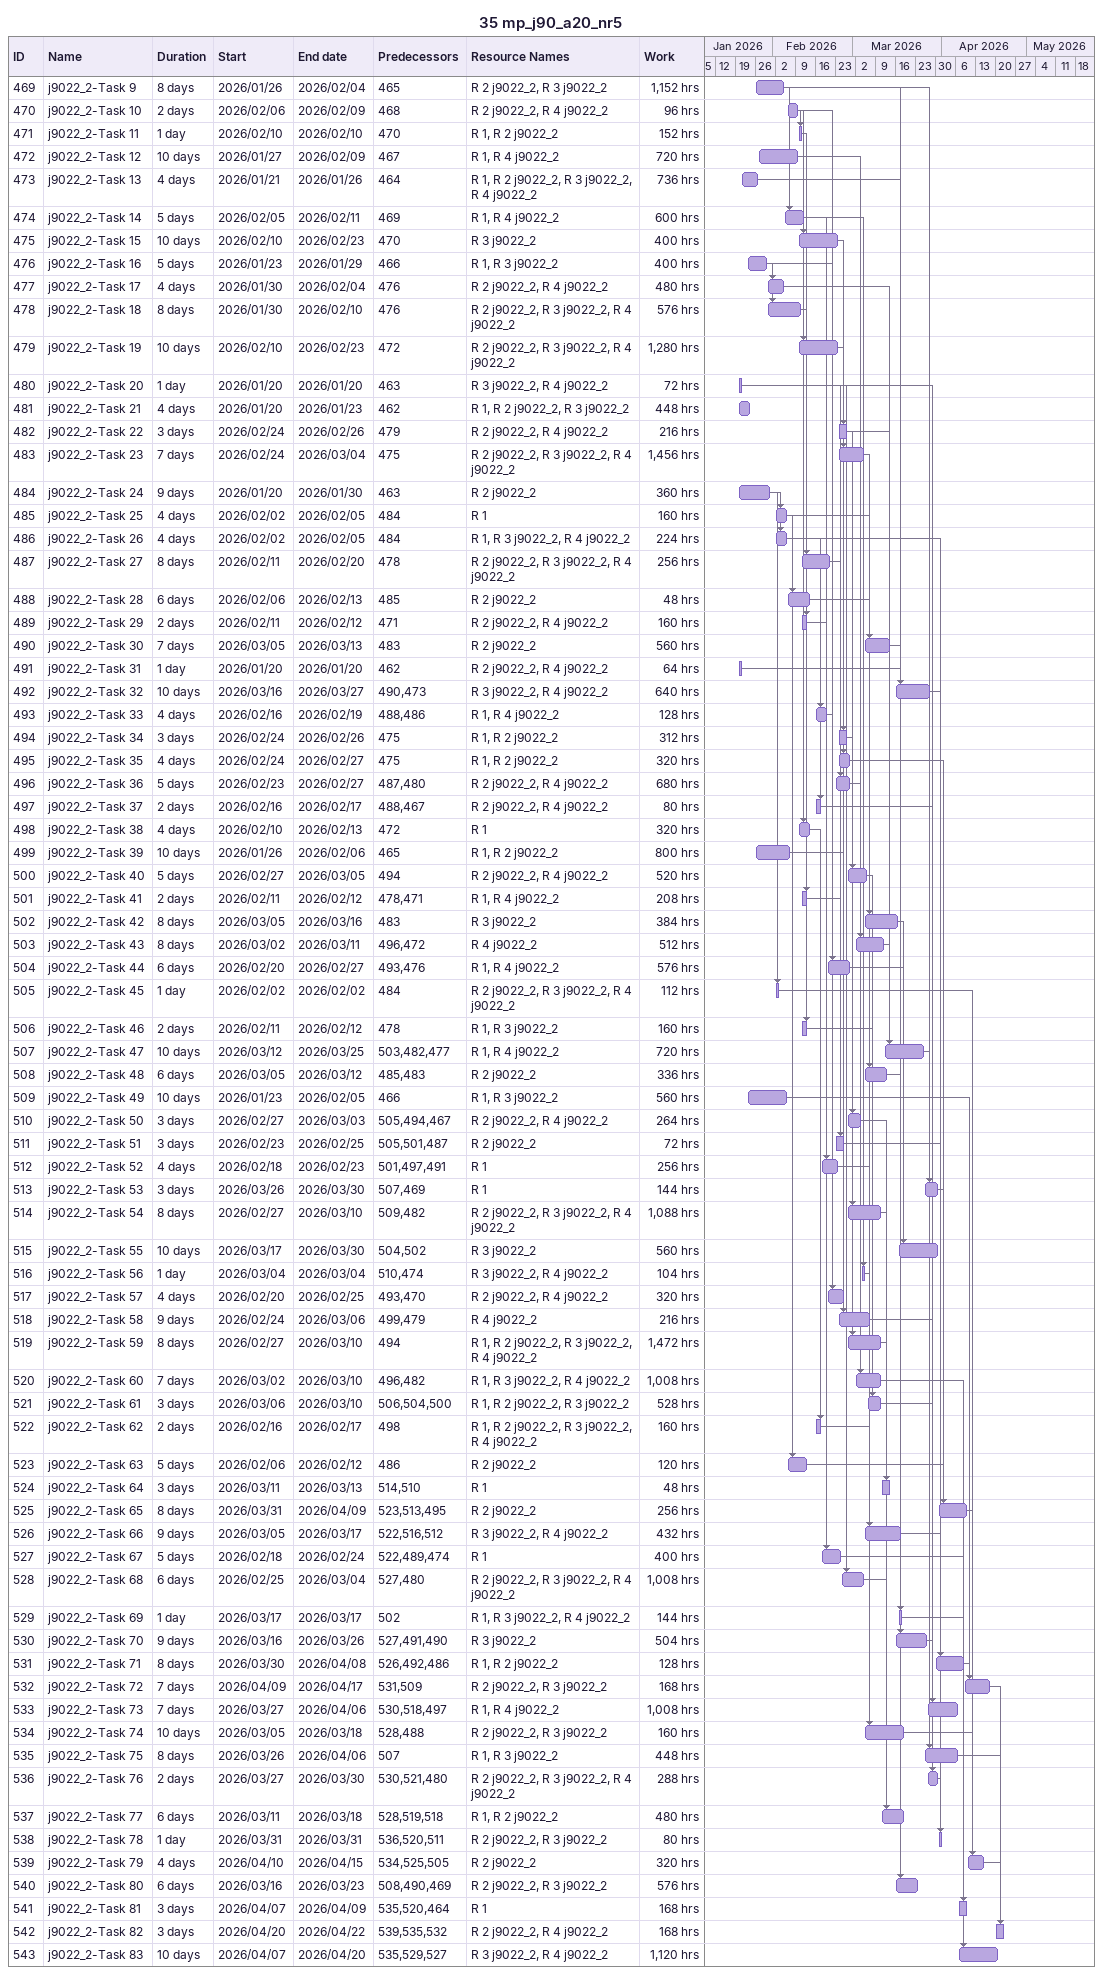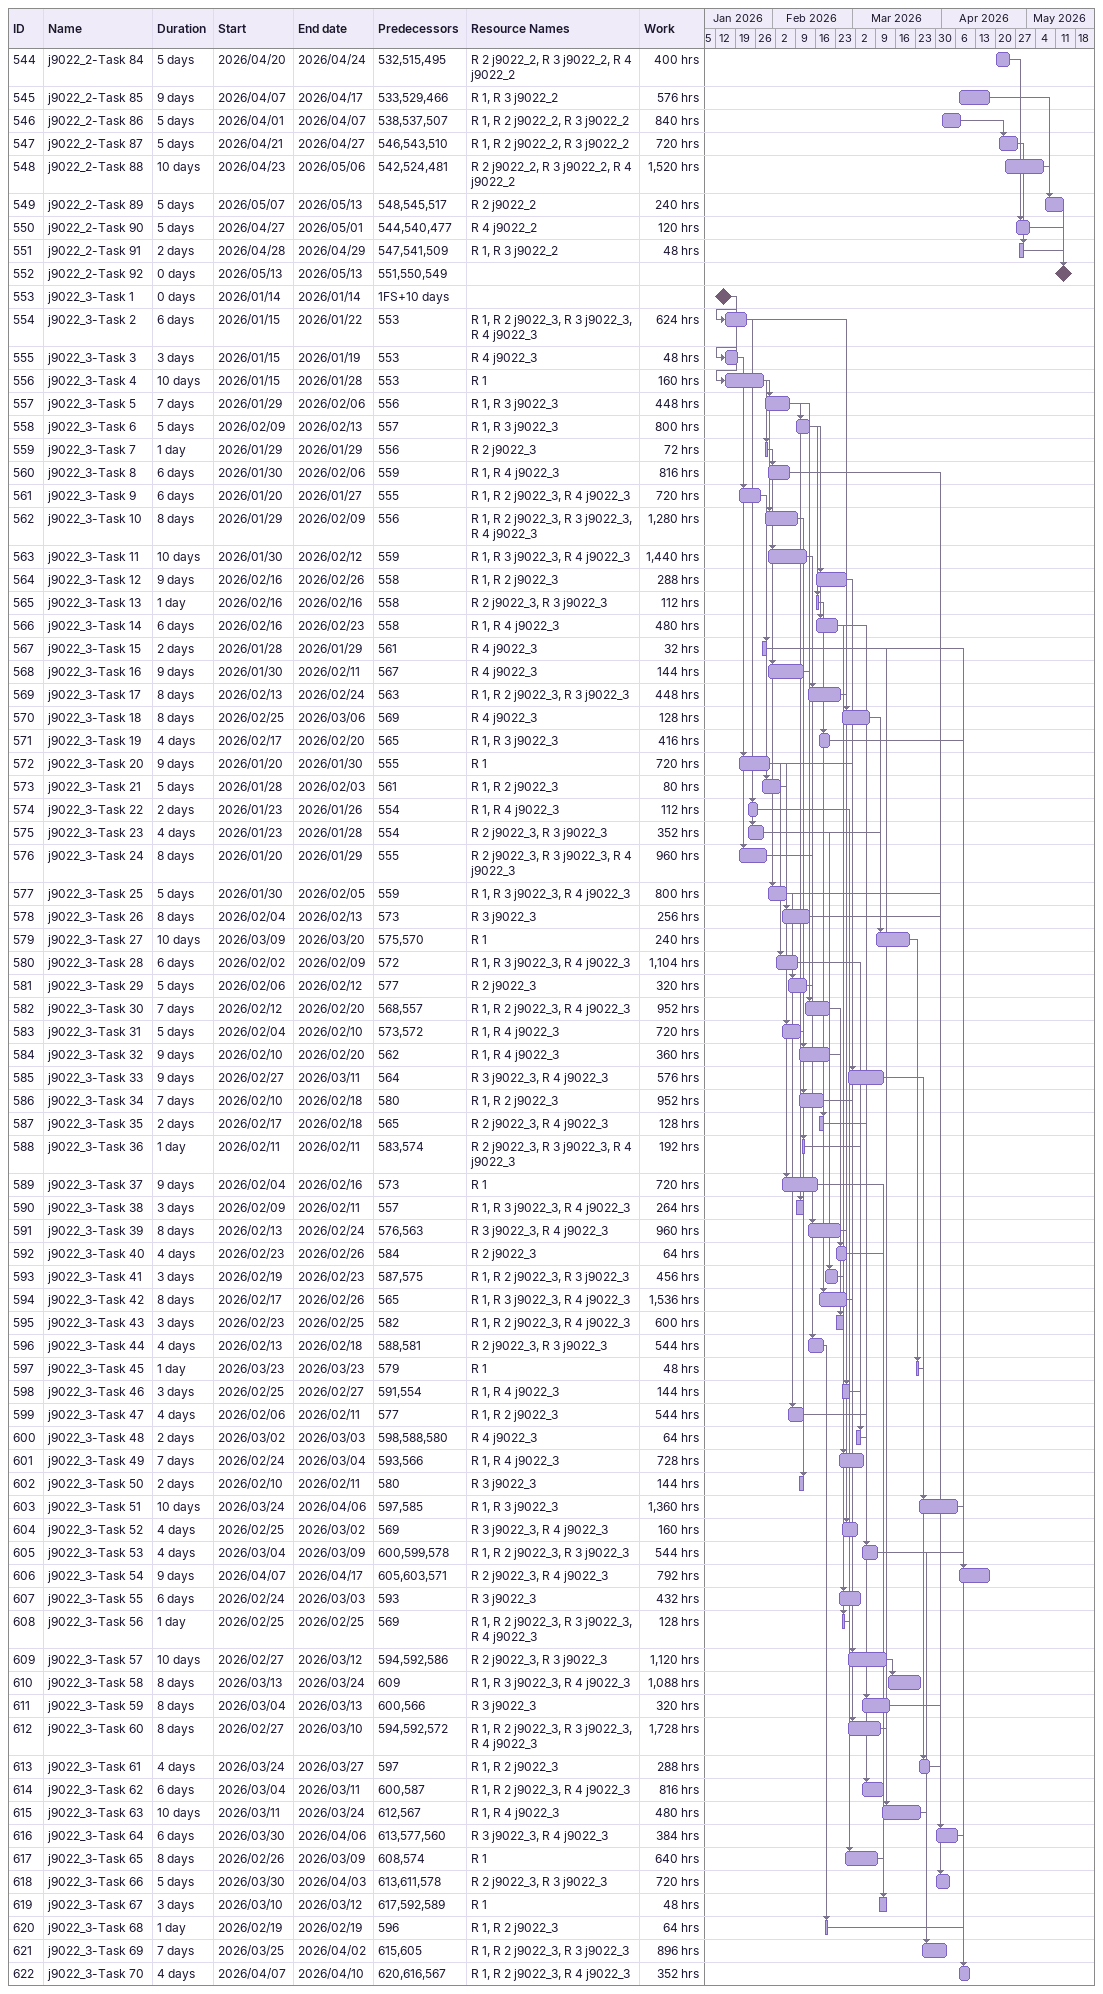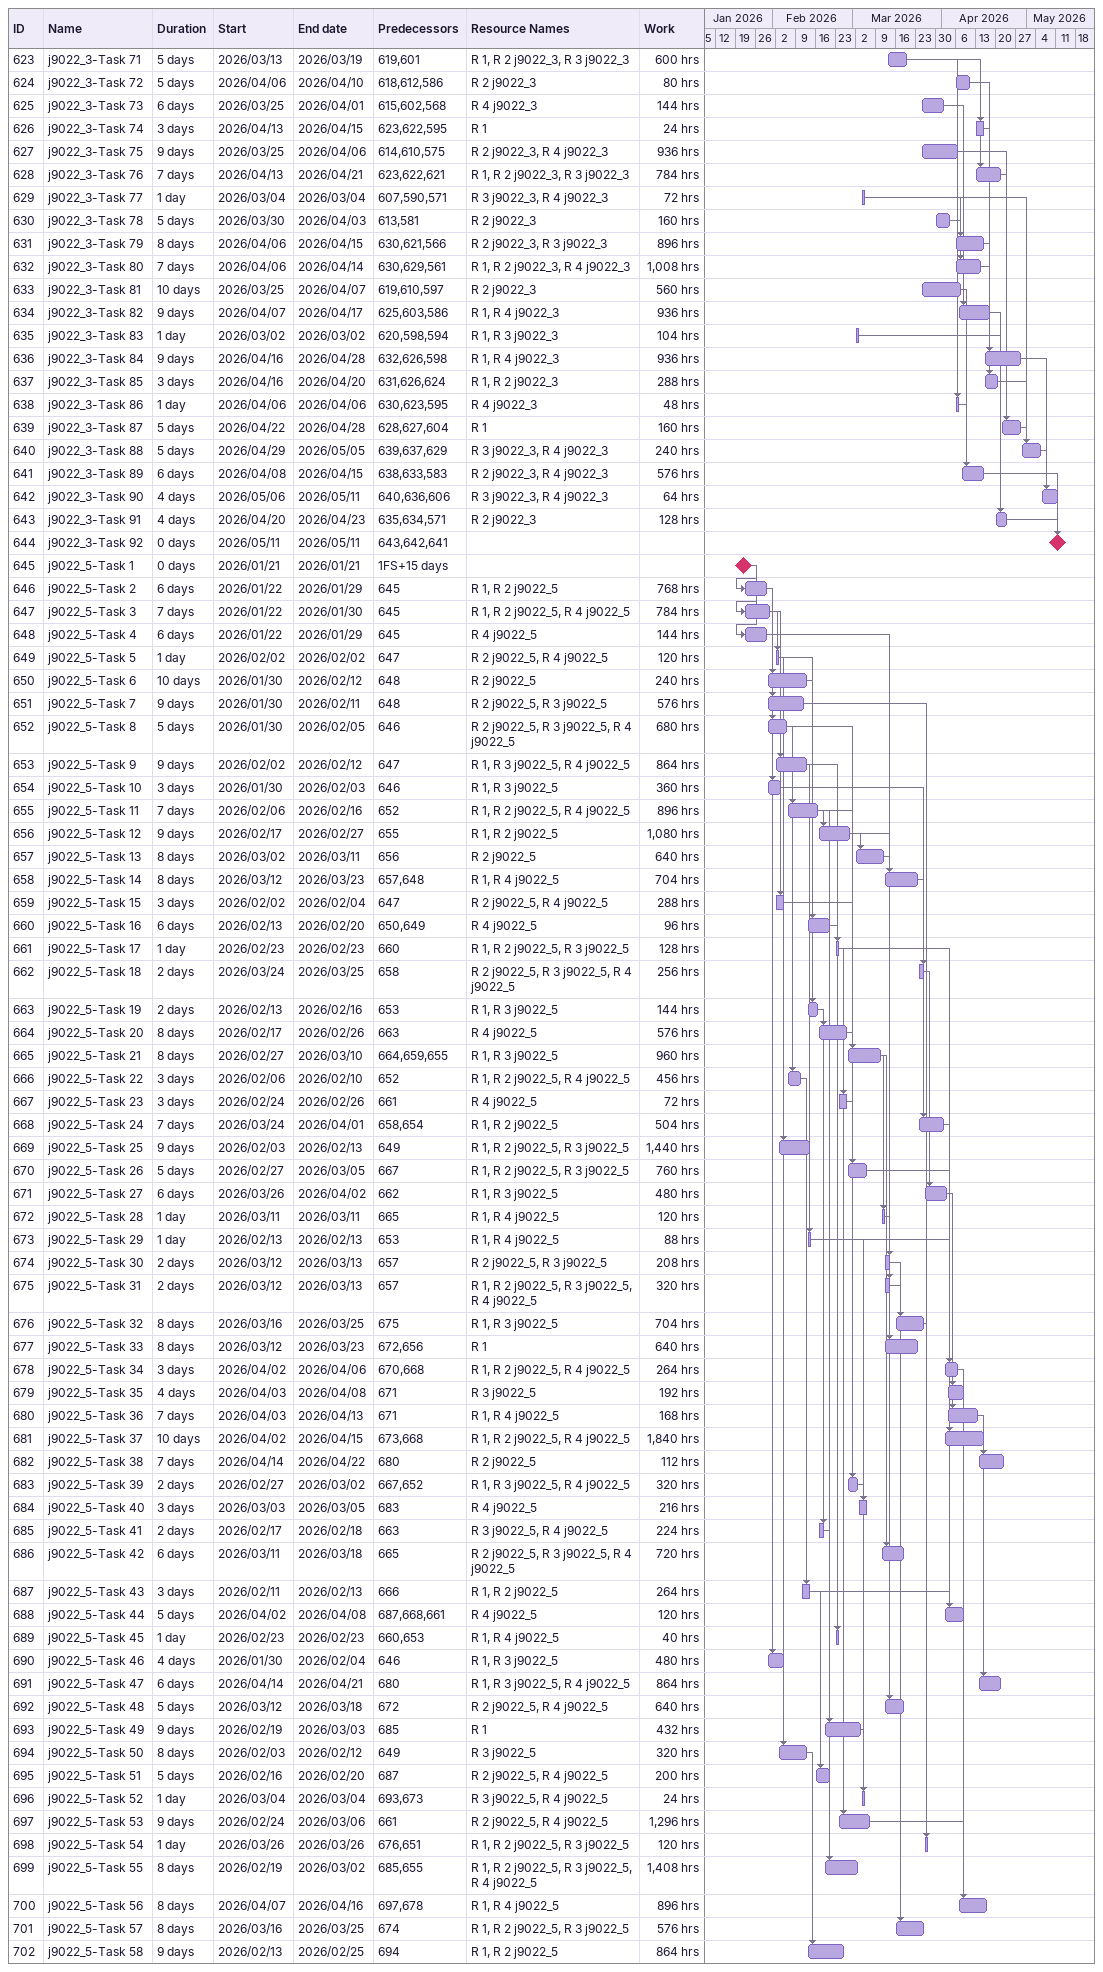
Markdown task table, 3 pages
35 mp_j90_a20_nr5

| ID | Task | Duration | Start | Finish | Predecessors | Resources | Work (h) |
|---|---|---|---|---|---|---|---|
| 469 | j9022_2-Task 9 | 8d | 2026-01-26 | 2026-02-04 | 465 | R 2 j9022_2, R 3 j9022_2 | 1152 |
| 470 | j9022_2-Task 10 | 2d | 2026-02-06 | 2026-02-09 | 468 | R 2 j9022_2, R 4 j9022_2 | 96 |
| 471 | j9022_2-Task 11 | 1d | 2026-02-10 | 2026-02-10 | 470 | R 1, R 2 j9022_2 | 152 |
| 472 | j9022_2-Task 12 | 10d | 2026-01-27 | 2026-02-09 | 467 | R 1, R 4 j9022_2 | 720 |
| 473 | j9022_2-Task 13 | 4d | 2026-01-21 | 2026-01-26 | 464 | R 1, R 2 j9022_2, R 3 j9022_2, R 4 j9022_2 | 736 |
| 474 | j9022_2-Task 14 | 5d | 2026-02-05 | 2026-02-11 | 469 | R 1, R 4 j9022_2 | 600 |
| 475 | j9022_2-Task 15 | 10d | 2026-02-10 | 2026-02-23 | 470 | R 3 j9022_2 | 400 |
| 476 | j9022_2-Task 16 | 5d | 2026-01-23 | 2026-01-29 | 466 | R 1, R 3 j9022_2 | 400 |
| 477 | j9022_2-Task 17 | 4d | 2026-01-30 | 2026-02-04 | 476 | R 2 j9022_2, R 4 j9022_2 | 480 |
| 478 | j9022_2-Task 18 | 8d | 2026-01-30 | 2026-02-10 | 476 | R 2 j9022_2, R 3 j9022_2, R 4 j9022_2 | 576 |
| 479 | j9022_2-Task 19 | 10d | 2026-02-10 | 2026-02-23 | 472 | R 2 j9022_2, R 3 j9022_2, R 4 j9022_2 | 1280 |
| 480 | j9022_2-Task 20 | 1d | 2026-01-20 | 2026-01-20 | 463 | R 3 j9022_2, R 4 j9022_2 | 72 |
| 481 | j9022_2-Task 21 | 4d | 2026-01-20 | 2026-01-23 | 462 | R 1, R 2 j9022_2, R 3 j9022_2 | 448 |
| 482 | j9022_2-Task 22 | 3d | 2026-02-24 | 2026-02-26 | 479 | R 2 j9022_2, R 4 j9022_2 | 216 |
| 483 | j9022_2-Task 23 | 7d | 2026-02-24 | 2026-03-04 | 475 | R 2 j9022_2, R 3 j9022_2, R 4 j9022_2 | 1456 |
| 484 | j9022_2-Task 24 | 9d | 2026-01-20 | 2026-01-30 | 463 | R 2 j9022_2 | 360 |
| 485 | j9022_2-Task 25 | 4d | 2026-02-02 | 2026-02-05 | 484 | R 1 | 160 |
| 486 | j9022_2-Task 26 | 4d | 2026-02-02 | 2026-02-05 | 484 | R 1, R 3 j9022_2, R 4 j9022_2 | 224 |
| 487 | j9022_2-Task 27 | 8d | 2026-02-11 | 2026-02-20 | 478 | R 2 j9022_2, R 3 j9022_2, R 4 j9022_2 | 256 |
| 488 | j9022_2-Task 28 | 6d | 2026-02-06 | 2026-02-13 | 485 | R 2 j9022_2 | 48 |
| 489 | j9022_2-Task 29 | 2d | 2026-02-11 | 2026-02-12 | 471 | R 2 j9022_2, R 4 j9022_2 | 160 |
| 490 | j9022_2-Task 30 | 7d | 2026-03-05 | 2026-03-13 | 483 | R 2 j9022_2 | 560 |
| 491 | j9022_2-Task 31 | 1d | 2026-01-20 | 2026-01-20 | 462 | R 2 j9022_2, R 4 j9022_2 | 64 |
| 492 | j9022_2-Task 32 | 10d | 2026-03-16 | 2026-03-27 | 490, 473 | R 3 j9022_2, R 4 j9022_2 | 640 |
| 493 | j9022_2-Task 33 | 4d | 2026-02-16 | 2026-02-19 | 488, 486 | R 1, R 4 j9022_2 | 128 |
| 494 | j9022_2-Task 34 | 3d | 2026-02-24 | 2026-02-26 | 475 | R 1, R 2 j9022_2 | 312 |
| 495 | j9022_2-Task 35 | 4d | 2026-02-24 | 2026-02-27 | 475 | R 1, R 2 j9022_2 | 320 |
| 496 | j9022_2-Task 36 | 5d | 2026-02-23 | 2026-02-27 | 487, 480 | R 2 j9022_2, R 4 j9022_2 | 680 |
| 497 | j9022_2-Task 37 | 2d | 2026-02-16 | 2026-02-17 | 488, 467 | R 2 j9022_2, R 4 j9022_2 | 80 |
| 498 | j9022_2-Task 38 | 4d | 2026-02-10 | 2026-02-13 | 472 | R 1 | 320 |
| 499 | j9022_2-Task 39 | 10d | 2026-01-26 | 2026-02-06 | 465 | R 1, R 2 j9022_2 | 800 |
| 500 | j9022_2-Task 40 | 5d | 2026-02-27 | 2026-03-05 | 494 | R 2 j9022_2, R 4 j9022_2 | 520 |
| 501 | j9022_2-Task 41 | 2d | 2026-02-11 | 2026-02-12 | 478, 471 | R 1, R 4 j9022_2 | 208 |
| 502 | j9022_2-Task 42 | 8d | 2026-03-05 | 2026-03-16 | 483 | R 3 j9022_2 | 384 |
| 503 | j9022_2-Task 43 | 8d | 2026-03-02 | 2026-03-11 | 496, 472 | R 4 j9022_2 | 512 |
| 504 | j9022_2-Task 44 | 6d | 2026-02-20 | 2026-02-27 | 493, 476 | R 1, R 4 j9022_2 | 576 |
| 505 | j9022_2-Task 45 | 1d | 2026-02-02 | 2026-02-02 | 484 | R 2 j9022_2, R 3 j9022_2, R 4 j9022_2 | 112 |
| 506 | j9022_2-Task 46 | 2d | 2026-02-11 | 2026-02-12 | 478 | R 1, R 3 j9022_2 | 160 |
| 507 | j9022_2-Task 47 | 10d | 2026-03-12 | 2026-03-25 | 503, 482, 477 | R 1, R 4 j9022_2 | 720 |
| 508 | j9022_2-Task 48 | 6d | 2026-03-05 | 2026-03-12 | 485, 483 | R 2 j9022_2 | 336 |
| 509 | j9022_2-Task 49 | 10d | 2026-01-23 | 2026-02-05 | 466 | R 1, R 3 j9022_2 | 560 |
| 510 | j9022_2-Task 50 | 3d | 2026-02-27 | 2026-03-03 | 505, 494, 467 | R 2 j9022_2, R 4 j9022_2 | 264 |
| 511 | j9022_2-Task 51 | 3d | 2026-02-23 | 2026-02-25 | 505, 501, 487 | R 2 j9022_2 | 72 |
| 512 | j9022_2-Task 52 | 4d | 2026-02-18 | 2026-02-23 | 501, 497, 491 | R 1 | 256 |
| 513 | j9022_2-Task 53 | 3d | 2026-03-26 | 2026-03-30 | 507, 469 | R 1 | 144 |
| 514 | j9022_2-Task 54 | 8d | 2026-02-27 | 2026-03-10 | 509, 482 | R 2 j9022_2, R 3 j9022_2, R 4 j9022_2 | 1088 |
| 515 | j9022_2-Task 55 | 10d | 2026-03-17 | 2026-03-30 | 504, 502 | R 3 j9022_2 | 560 |
| 516 | j9022_2-Task 56 | 1d | 2026-03-04 | 2026-03-04 | 510, 474 | R 3 j9022_2, R 4 j9022_2 | 104 |
| 517 | j9022_2-Task 57 | 4d | 2026-02-20 | 2026-02-25 | 493, 470 | R 2 j9022_2, R 4 j9022_2 | 320 |
| 518 | j9022_2-Task 58 | 9d | 2026-02-24 | 2026-03-06 | 499, 479 | R 4 j9022_2 | 216 |
| 519 | j9022_2-Task 59 | 8d | 2026-02-27 | 2026-03-10 | 494 | R 1, R 2 j9022_2, R 3 j9022_2, R 4 j9022_2 | 1472 |
| 520 | j9022_2-Task 60 | 7d | 2026-03-02 | 2026-03-10 | 496, 482 | R 1, R 3 j9022_2, R 4 j9022_2 | 1008 |
| 521 | j9022_2-Task 61 | 3d | 2026-03-06 | 2026-03-10 | 506, 504, 500 | R 1, R 2 j9022_2, R 3 j9022_2 | 528 |
| 522 | j9022_2-Task 62 | 2d | 2026-02-16 | 2026-02-17 | 498 | R 1, R 2 j9022_2, R 3 j9022_2, R 4 j9022_2 | 160 |
| 523 | j9022_2-Task 63 | 5d | 2026-02-06 | 2026-02-12 | 486 | R 2 j9022_2 | 120 |
| 524 | j9022_2-Task 64 | 3d | 2026-03-11 | 2026-03-13 | 514, 510 | R 1 | 48 |
| 525 | j9022_2-Task 65 | 8d | 2026-03-31 | 2026-04-09 | 523, 513, 495 | R 2 j9022_2 | 256 |
| 526 | j9022_2-Task 66 | 9d | 2026-03-05 | 2026-03-17 | 522, 516, 512 | R 3 j9022_2, R 4 j9022_2 | 432 |
| 527 | j9022_2-Task 67 | 5d | 2026-02-18 | 2026-02-24 | 522, 489, 474 | R 1 | 400 |
| 528 | j9022_2-Task 68 | 6d | 2026-02-25 | 2026-03-04 | 527, 480 | R 2 j9022_2, R 3 j9022_2, R 4 j9022_2 | 1008 |
| 529 | j9022_2-Task 69 | 1d | 2026-03-17 | 2026-03-17 | 502 | R 1, R 3 j9022_2, R 4 j9022_2 | 144 |
| 530 | j9022_2-Task 70 | 9d | 2026-03-16 | 2026-03-26 | 527, 491, 490 | R 3 j9022_2 | 504 |
| 531 | j9022_2-Task 71 | 8d | 2026-03-30 | 2026-04-08 | 526, 492, 486 | R 1, R 2 j9022_2 | 128 |
| 532 | j9022_2-Task 72 | 7d | 2026-04-09 | 2026-04-17 | 531, 509 | R 2 j9022_2, R 3 j9022_2 | 168 |
| 533 | j9022_2-Task 73 | 7d | 2026-03-27 | 2026-04-06 | 530, 518, 497 | R 1, R 4 j9022_2 | 1008 |
| 534 | j9022_2-Task 74 | 10d | 2026-03-05 | 2026-03-18 | 528, 488 | R 2 j9022_2, R 3 j9022_2 | 160 |
| 535 | j9022_2-Task 75 | 8d | 2026-03-26 | 2026-04-06 | 507 | R 1, R 3 j9022_2 | 448 |
| 536 | j9022_2-Task 76 | 2d | 2026-03-27 | 2026-03-30 | 530, 521, 480 | R 2 j9022_2, R 3 j9022_2, R 4 j9022_2 | 288 |
| 537 | j9022_2-Task 77 | 6d | 2026-03-11 | 2026-03-18 | 528, 519, 518 | R 1, R 2 j9022_2 | 480 |
| 538 | j9022_2-Task 78 | 1d | 2026-03-31 | 2026-03-31 | 536, 520, 511 | R 2 j9022_2, R 3 j9022_2 | 80 |
| 539 | j9022_2-Task 79 | 4d | 2026-04-10 | 2026-04-15 | 534, 525, 505 | R 2 j9022_2 | 320 |
| 540 | j9022_2-Task 80 | 6d | 2026-03-16 | 2026-03-23 | 508, 490, 469 | R 2 j9022_2, R 3 j9022_2 | 576 |
| 541 | j9022_2-Task 81 | 3d | 2026-04-07 | 2026-04-09 | 535, 520, 464 | R 1 | 168 |
| 542 | j9022_2-Task 82 | 3d | 2026-04-20 | 2026-04-22 | 539, 535, 532 | R 2 j9022_2, R 4 j9022_2 | 168 |
| 543 | j9022_2-Task 83 | 10d | 2026-04-07 | 2026-04-20 | 535, 529, 527 | R 3 j9022_2, R 4 j9022_2 | 1120 |
| 544 | j9022_2-Task 84 | 5d | 2026-04-20 | 2026-04-24 | 532, 515, 495 | R 2 j9022_2, R 3 j9022_2, R 4 j9022_2 | 400 |
| 545 | j9022_2-Task 85 | 9d | 2026-04-07 | 2026-04-17 | 533, 529, 466 | R 1, R 3 j9022_2 | 576 |
| 546 | j9022_2-Task 86 | 5d | 2026-04-01 | 2026-04-07 | 538, 537, 507 | R 1, R 2 j9022_2, R 3 j9022_2 | 840 |
| 547 | j9022_2-Task 87 | 5d | 2026-04-21 | 2026-04-27 | 546, 543, 510 | R 1, R 2 j9022_2, R 3 j9022_2 | 720 |
| 548 | j9022_2-Task 88 | 10d | 2026-04-23 | 2026-05-06 | 542, 524, 481 | R 2 j9022_2, R 3 j9022_2, R 4 j9022_2 | 1520 |
| 549 | j9022_2-Task 89 | 5d | 2026-05-07 | 2026-05-13 | 548, 545, 517 | R 2 j9022_2 | 240 |
| 550 | j9022_2-Task 90 | 5d | 2026-04-27 | 2026-05-01 | 544, 540, 477 | R 4 j9022_2 | 120 |
| 551 | j9022_2-Task 91 | 2d | 2026-04-28 | 2026-04-29 | 547, 541, 509 | R 1, R 3 j9022_2 | 48 |
| 552 | j9022_2-Task 92 | 0d | 2026-05-13 | 2026-05-13 | 551, 550, 549 |  |  |
| 553 | j9022_3-Task 1 | 0d | 2026-01-14 | 2026-01-14 | 1FS+10d |  |  |
| 554 | j9022_3-Task 2 | 6d | 2026-01-15 | 2026-01-22 | 553 | R 1, R 2 j9022_3, R 3 j9022_3, R 4 j9022_3 | 624 |
| 555 | j9022_3-Task 3 | 3d | 2026-01-15 | 2026-01-19 | 553 | R 4 j9022_3 | 48 |
| 556 | j9022_3-Task 4 | 10d | 2026-01-15 | 2026-01-28 | 553 | R 1 | 160 |
| 557 | j9022_3-Task 5 | 7d | 2026-01-29 | 2026-02-06 | 556 | R 1, R 3 j9022_3 | 448 |
| 558 | j9022_3-Task 6 | 5d | 2026-02-09 | 2026-02-13 | 557 | R 1, R 3 j9022_3 | 800 |
| 559 | j9022_3-Task 7 | 1d | 2026-01-29 | 2026-01-29 | 556 | R 2 j9022_3 | 72 |
| 560 | j9022_3-Task 8 | 6d | 2026-01-30 | 2026-02-06 | 559 | R 1, R 4 j9022_3 | 816 |
| 561 | j9022_3-Task 9 | 6d | 2026-01-20 | 2026-01-27 | 555 | R 1, R 2 j9022_3, R 4 j9022_3 | 720 |
| 562 | j9022_3-Task 10 | 8d | 2026-01-29 | 2026-02-09 | 556 | R 1, R 2 j9022_3, R 3 j9022_3, R 4 j9022_3 | 1280 |
| 563 | j9022_3-Task 11 | 10d | 2026-01-30 | 2026-02-12 | 559 | R 1, R 3 j9022_3, R 4 j9022_3 | 1440 |
| 564 | j9022_3-Task 12 | 9d | 2026-02-16 | 2026-02-26 | 558 | R 1, R 2 j9022_3 | 288 |
| 565 | j9022_3-Task 13 | 1d | 2026-02-16 | 2026-02-16 | 558 | R 2 j9022_3, R 3 j9022_3 | 112 |
| 566 | j9022_3-Task 14 | 6d | 2026-02-16 | 2026-02-23 | 558 | R 1, R 4 j9022_3 | 480 |
| 567 | j9022_3-Task 15 | 2d | 2026-01-28 | 2026-01-29 | 561 | R 4 j9022_3 | 32 |
| 568 | j9022_3-Task 16 | 9d | 2026-01-30 | 2026-02-11 | 567 | R 4 j9022_3 | 144 |
| 569 | j9022_3-Task 17 | 8d | 2026-02-13 | 2026-02-24 | 563 | R 1, R 2 j9022_3, R 3 j9022_3 | 448 |
| 570 | j9022_3-Task 18 | 8d | 2026-02-25 | 2026-03-06 | 569 | R 4 j9022_3 | 128 |
| 571 | j9022_3-Task 19 | 4d | 2026-02-17 | 2026-02-20 | 565 | R 1, R 3 j9022_3 | 416 |
| 572 | j9022_3-Task 20 | 9d | 2026-01-20 | 2026-01-30 | 555 | R 1 | 720 |
| 573 | j9022_3-Task 21 | 5d | 2026-01-28 | 2026-02-03 | 561 | R 1, R 2 j9022_3 | 80 |
| 574 | j9022_3-Task 22 | 2d | 2026-01-23 | 2026-01-26 | 554 | R 1, R 4 j9022_3 | 112 |
| 575 | j9022_3-Task 23 | 4d | 2026-01-23 | 2026-01-28 | 554 | R 2 j9022_3, R 3 j9022_3 | 352 |
| 576 | j9022_3-Task 24 | 8d | 2026-01-20 | 2026-01-29 | 555 | R 2 j9022_3, R 3 j9022_3, R 4 j9022_3 | 960 |
| 577 | j9022_3-Task 25 | 5d | 2026-01-30 | 2026-02-05 | 559 | R 1, R 3 j9022_3, R 4 j9022_3 | 800 |
| 578 | j9022_3-Task 26 | 8d | 2026-02-04 | 2026-02-13 | 573 | R 3 j9022_3 | 256 |
| 579 | j9022_3-Task 27 | 10d | 2026-03-09 | 2026-03-20 | 575, 570 | R 1 | 240 |
| 580 | j9022_3-Task 28 | 6d | 2026-02-02 | 2026-02-09 | 572 | R 1, R 3 j9022_3, R 4 j9022_3 | 1104 |
| 581 | j9022_3-Task 29 | 5d | 2026-02-06 | 2026-02-12 | 577 | R 2 j9022_3 | 320 |
| 582 | j9022_3-Task 30 | 7d | 2026-02-12 | 2026-02-20 | 568, 557 | R 1, R 2 j9022_3, R 4 j9022_3 | 952 |
| 583 | j9022_3-Task 31 | 5d | 2026-02-04 | 2026-02-10 | 573, 572 | R 1, R 4 j9022_3 | 720 |
| 584 | j9022_3-Task 32 | 9d | 2026-02-10 | 2026-02-20 | 562 | R 1, R 4 j9022_3 | 360 |
| 585 | j9022_3-Task 33 | 9d | 2026-02-27 | 2026-03-11 | 564 | R 3 j9022_3, R 4 j9022_3 | 576 |
| 586 | j9022_3-Task 34 | 7d | 2026-02-10 | 2026-02-18 | 580 | R 1, R 2 j9022_3 | 952 |
| 587 | j9022_3-Task 35 | 2d | 2026-02-17 | 2026-02-18 | 565 | R 2 j9022_3, R 4 j9022_3 | 128 |
| 588 | j9022_3-Task 36 | 1d | 2026-02-11 | 2026-02-11 | 583, 574 | R 2 j9022_3, R 3 j9022_3, R 4 j9022_3 | 192 |
| 589 | j9022_3-Task 37 | 9d | 2026-02-04 | 2026-02-16 | 573 | R 1 | 720 |
| 590 | j9022_3-Task 38 | 3d | 2026-02-09 | 2026-02-11 | 557 | R 1, R 3 j9022_3, R 4 j9022_3 | 264 |
| 591 | j9022_3-Task 39 | 8d | 2026-02-13 | 2026-02-24 | 576, 563 | R 3 j9022_3, R 4 j9022_3 | 960 |
| 592 | j9022_3-Task 40 | 4d | 2026-02-23 | 2026-02-26 | 584 | R 2 j9022_3 | 64 |
| 593 | j9022_3-Task 41 | 3d | 2026-02-19 | 2026-02-23 | 587, 575 | R 1, R 2 j9022_3, R 3 j9022_3 | 456 |
| 594 | j9022_3-Task 42 | 8d | 2026-02-17 | 2026-02-26 | 565 | R 1, R 3 j9022_3, R 4 j9022_3 | 1536 |
| 595 | j9022_3-Task 43 | 3d | 2026-02-23 | 2026-02-25 | 582 | R 1, R 2 j9022_3, R 4 j9022_3 | 600 |
| 596 | j9022_3-Task 44 | 4d | 2026-02-13 | 2026-02-18 | 588, 581 | R 2 j9022_3, R 3 j9022_3 | 544 |
| 597 | j9022_3-Task 45 | 1d | 2026-03-23 | 2026-03-23 | 579 | R 1 | 48 |
| 598 | j9022_3-Task 46 | 3d | 2026-02-25 | 2026-02-27 | 591, 554 | R 1, R 4 j9022_3 | 144 |
| 599 | j9022_3-Task 47 | 4d | 2026-02-06 | 2026-02-11 | 577 | R 1, R 2 j9022_3 | 544 |
| 600 | j9022_3-Task 48 | 2d | 2026-03-02 | 2026-03-03 | 598, 588, 580 | R 4 j9022_3 | 64 |
| 601 | j9022_3-Task 49 | 7d | 2026-02-24 | 2026-03-04 | 593, 566 | R 1, R 4 j9022_3 | 728 |
| 602 | j9022_3-Task 50 | 2d | 2026-02-10 | 2026-02-11 | 580 | R 3 j9022_3 | 144 |
| 603 | j9022_3-Task 51 | 10d | 2026-03-24 | 2026-04-06 | 597, 585 | R 1, R 3 j9022_3 | 1360 |
| 604 | j9022_3-Task 52 | 4d | 2026-02-25 | 2026-03-02 | 569 | R 3 j9022_3, R 4 j9022_3 | 160 |
| 605 | j9022_3-Task 53 | 4d | 2026-03-04 | 2026-03-09 | 600, 599, 578 | R 1, R 2 j9022_3, R 3 j9022_3 | 544 |
| 606 | j9022_3-Task 54 | 9d | 2026-04-07 | 2026-04-17 | 605, 603, 571 | R 2 j9022_3, R 4 j9022_3 | 792 |
| 607 | j9022_3-Task 55 | 6d | 2026-02-24 | 2026-03-03 | 593 | R 3 j9022_3 | 432 |
| 608 | j9022_3-Task 56 | 1d | 2026-02-25 | 2026-02-25 | 569 | R 1, R 2 j9022_3, R 3 j9022_3, R 4 j9022_3 | 128 |
| 609 | j9022_3-Task 57 | 10d | 2026-02-27 | 2026-03-12 | 594, 592, 586 | R 2 j9022_3, R 3 j9022_3 | 1120 |
| 610 | j9022_3-Task 58 | 8d | 2026-03-13 | 2026-03-24 | 609 | R 1, R 3 j9022_3, R 4 j9022_3 | 1088 |
| 611 | j9022_3-Task 59 | 8d | 2026-03-04 | 2026-03-13 | 600, 566 | R 3 j9022_3 | 320 |
| 612 | j9022_3-Task 60 | 8d | 2026-02-27 | 2026-03-10 | 594, 592, 572 | R 1, R 2 j9022_3, R 3 j9022_3, R 4 j9022_3 | 1728 |
| 613 | j9022_3-Task 61 | 4d | 2026-03-24 | 2026-03-27 | 597 | R 1, R 2 j9022_3 | 288 |
| 614 | j9022_3-Task 62 | 6d | 2026-03-04 | 2026-03-11 | 600, 587 | R 1, R 2 j9022_3, R 4 j9022_3 | 816 |
| 615 | j9022_3-Task 63 | 10d | 2026-03-11 | 2026-03-24 | 612, 567 | R 1, R 4 j9022_3 | 480 |
| 616 | j9022_3-Task 64 | 6d | 2026-03-30 | 2026-04-06 | 613, 577, 560 | R 3 j9022_3, R 4 j9022_3 | 384 |
| 617 | j9022_3-Task 65 | 8d | 2026-02-26 | 2026-03-09 | 608, 574 | R 1 | 640 |
| 618 | j9022_3-Task 66 | 5d | 2026-03-30 | 2026-04-03 | 613, 611, 578 | R 2 j9022_3, R 3 j9022_3 | 720 |
| 619 | j9022_3-Task 67 | 3d | 2026-03-10 | 2026-03-12 | 617, 592, 589 | R 1 | 48 |
| 620 | j9022_3-Task 68 | 1d | 2026-02-19 | 2026-02-19 | 596 | R 1, R 2 j9022_3 | 64 |
| 621 | j9022_3-Task 69 | 7d | 2026-03-25 | 2026-04-02 | 615, 605 | R 1, R 2 j9022_3, R 3 j9022_3 | 896 |
| 622 | j9022_3-Task 70 | 4d | 2026-04-07 | 2026-04-10 | 620, 616, 567 | R 1, R 2 j9022_3, R 4 j9022_3 | 352 |
| 623 | j9022_3-Task 71 | 5d | 2026-03-13 | 2026-03-19 | 619, 601 | R 1, R 2 j9022_3, R 3 j9022_3 | 600 |
| 624 | j9022_3-Task 72 | 5d | 2026-04-06 | 2026-04-10 | 618, 612, 586 | R 2 j9022_3 | 80 |
| 625 | j9022_3-Task 73 | 6d | 2026-03-25 | 2026-04-01 | 615, 602, 568 | R 4 j9022_3 | 144 |
| 626 | j9022_3-Task 74 | 3d | 2026-04-13 | 2026-04-15 | 623, 622, 595 | R 1 | 24 |
| 627 | j9022_3-Task 75 | 9d | 2026-03-25 | 2026-04-06 | 614, 610, 575 | R 2 j9022_3, R 4 j9022_3 | 936 |
| 628 | j9022_3-Task 76 | 7d | 2026-04-13 | 2026-04-21 | 623, 622, 621 | R 1, R 2 j9022_3, R 3 j9022_3 | 784 |
| 629 | j9022_3-Task 77 | 1d | 2026-03-04 | 2026-03-04 | 607, 590, 571 | R 3 j9022_3, R 4 j9022_3 | 72 |
| 630 | j9022_3-Task 78 | 5d | 2026-03-30 | 2026-04-03 | 613, 581 | R 2 j9022_3 | 160 |
| 631 | j9022_3-Task 79 | 8d | 2026-04-06 | 2026-04-15 | 630, 621, 566 | R 2 j9022_3, R 3 j9022_3 | 896 |
| 632 | j9022_3-Task 80 | 7d | 2026-04-06 | 2026-04-14 | 630, 629, 561 | R 1, R 2 j9022_3, R 4 j9022_3 | 1008 |
| 633 | j9022_3-Task 81 | 10d | 2026-03-25 | 2026-04-07 | 619, 610, 597 | R 2 j9022_3 | 560 |
| 634 | j9022_3-Task 82 | 9d | 2026-04-07 | 2026-04-17 | 625, 603, 586 | R 1, R 4 j9022_3 | 936 |
| 635 | j9022_3-Task 83 | 1d | 2026-03-02 | 2026-03-02 | 620, 598, 594 | R 1, R 3 j9022_3 | 104 |
| 636 | j9022_3-Task 84 | 9d | 2026-04-16 | 2026-04-28 | 632, 626, 598 | R 1, R 4 j9022_3 | 936 |
| 637 | j9022_3-Task 85 | 3d | 2026-04-16 | 2026-04-20 | 631, 626, 624 | R 1, R 2 j9022_3 | 288 |
| 638 | j9022_3-Task 86 | 1d | 2026-04-06 | 2026-04-06 | 630, 623, 595 | R 4 j9022_3 | 48 |
| 639 | j9022_3-Task 87 | 5d | 2026-04-22 | 2026-04-28 | 628, 627, 604 | R 1 | 160 |
| 640 | j9022_3-Task 88 | 5d | 2026-04-29 | 2026-05-05 | 639, 637, 629 | R 3 j9022_3, R 4 j9022_3 | 240 |
| 641 | j9022_3-Task 89 | 6d | 2026-04-08 | 2026-04-15 | 638, 633, 583 | R 2 j9022_3, R 4 j9022_3 | 576 |
| 642 | j9022_3-Task 90 | 4d | 2026-05-06 | 2026-05-11 | 640, 636, 606 | R 3 j9022_3, R 4 j9022_3 | 64 |
| 643 | j9022_3-Task 91 | 4d | 2026-04-20 | 2026-04-23 | 635, 634, 571 | R 2 j9022_3 | 128 |
| 644 | j9022_3-Task 92 | 0d | 2026-05-11 | 2026-05-11 | 643, 642, 641 |  |  |
| 645 | j9022_5-Task 1 | 0d | 2026-01-21 | 2026-01-21 | 1FS+15d |  |  |
| 646 | j9022_5-Task 2 | 6d | 2026-01-22 | 2026-01-29 | 645 | R 1, R 2 j9022_5 | 768 |
| 647 | j9022_5-Task 3 | 7d | 2026-01-22 | 2026-01-30 | 645 | R 1, R 2 j9022_5, R 4 j9022_5 | 784 |
| 648 | j9022_5-Task 4 | 6d | 2026-01-22 | 2026-01-29 | 645 | R 4 j9022_5 | 144 |
| 649 | j9022_5-Task 5 | 1d | 2026-02-02 | 2026-02-02 | 647 | R 2 j9022_5, R 4 j9022_5 | 120 |
| 650 | j9022_5-Task 6 | 10d | 2026-01-30 | 2026-02-12 | 648 | R 2 j9022_5 | 240 |
| 651 | j9022_5-Task 7 | 9d | 2026-01-30 | 2026-02-11 | 648 | R 2 j9022_5, R 3 j9022_5 | 576 |
| 652 | j9022_5-Task 8 | 5d | 2026-01-30 | 2026-02-05 | 646 | R 2 j9022_5, R 3 j9022_5, R 4 j9022_5 | 680 |
| 653 | j9022_5-Task 9 | 9d | 2026-02-02 | 2026-02-12 | 647 | R 1, R 3 j9022_5, R 4 j9022_5 | 864 |
| 654 | j9022_5-Task 10 | 3d | 2026-01-30 | 2026-02-03 | 646 | R 1, R 3 j9022_5 | 360 |
| 655 | j9022_5-Task 11 | 7d | 2026-02-06 | 2026-02-16 | 652 | R 1, R 2 j9022_5, R 4 j9022_5 | 896 |
| 656 | j9022_5-Task 12 | 9d | 2026-02-17 | 2026-02-27 | 655 | R 1, R 2 j9022_5 | 1080 |
| 657 | j9022_5-Task 13 | 8d | 2026-03-02 | 2026-03-11 | 656 | R 2 j9022_5 | 640 |
| 658 | j9022_5-Task 14 | 8d | 2026-03-12 | 2026-03-23 | 657, 648 | R 1, R 4 j9022_5 | 704 |
| 659 | j9022_5-Task 15 | 3d | 2026-02-02 | 2026-02-04 | 647 | R 2 j9022_5, R 4 j9022_5 | 288 |
| 660 | j9022_5-Task 16 | 6d | 2026-02-13 | 2026-02-20 | 650, 649 | R 4 j9022_5 | 96 |
| 661 | j9022_5-Task 17 | 1d | 2026-02-23 | 2026-02-23 | 660 | R 1, R 2 j9022_5, R 3 j9022_5 | 128 |
| 662 | j9022_5-Task 18 | 2d | 2026-03-24 | 2026-03-25 | 658 | R 2 j9022_5, R 3 j9022_5, R 4 j9022_5 | 256 |
| 663 | j9022_5-Task 19 | 2d | 2026-02-13 | 2026-02-16 | 653 | R 1, R 3 j9022_5 | 144 |
| 664 | j9022_5-Task 20 | 8d | 2026-02-17 | 2026-02-26 | 663 | R 4 j9022_5 | 576 |
| 665 | j9022_5-Task 21 | 8d | 2026-02-27 | 2026-03-10 | 664, 659, 655 | R 1, R 3 j9022_5 | 960 |
| 666 | j9022_5-Task 22 | 3d | 2026-02-06 | 2026-02-10 | 652 | R 1, R 2 j9022_5, R 4 j9022_5 | 456 |
| 667 | j9022_5-Task 23 | 3d | 2026-02-24 | 2026-02-26 | 661 | R 4 j9022_5 | 72 |
| 668 | j9022_5-Task 24 | 7d | 2026-03-24 | 2026-04-01 | 658, 654 | R 1, R 2 j9022_5 | 504 |
| 669 | j9022_5-Task 25 | 9d | 2026-02-03 | 2026-02-13 | 649 | R 1, R 2 j9022_5, R 3 j9022_5 | 1440 |
| 670 | j9022_5-Task 26 | 5d | 2026-02-27 | 2026-03-05 | 667 | R 1, R 2 j9022_5, R 3 j9022_5 | 760 |
| 671 | j9022_5-Task 27 | 6d | 2026-03-26 | 2026-04-02 | 662 | R 1, R 3 j9022_5 | 480 |
| 672 | j9022_5-Task 28 | 1d | 2026-03-11 | 2026-03-11 | 665 | R 1, R 4 j9022_5 | 120 |
| 673 | j9022_5-Task 29 | 1d | 2026-02-13 | 2026-02-13 | 653 | R 1, R 4 j9022_5 | 88 |
| 674 | j9022_5-Task 30 | 2d | 2026-03-12 | 2026-03-13 | 657 | R 2 j9022_5, R 3 j9022_5 | 208 |
| 675 | j9022_5-Task 31 | 2d | 2026-03-12 | 2026-03-13 | 657 | R 1, R 2 j9022_5, R 3 j9022_5, R 4 j9022_5 | 320 |
| 676 | j9022_5-Task 32 | 8d | 2026-03-16 | 2026-03-25 | 675 | R 1, R 3 j9022_5 | 704 |
| 677 | j9022_5-Task 33 | 8d | 2026-03-12 | 2026-03-23 | 672, 656 | R 1 | 640 |
| 678 | j9022_5-Task 34 | 3d | 2026-04-02 | 2026-04-06 | 670, 668 | R 1, R 2 j9022_5, R 4 j9022_5 | 264 |
| 679 | j9022_5-Task 35 | 4d | 2026-04-03 | 2026-04-08 | 671 | R 3 j9022_5 | 192 |
| 680 | j9022_5-Task 36 | 7d | 2026-04-03 | 2026-04-13 | 671 | R 1, R 4 j9022_5 | 168 |
| 681 | j9022_5-Task 37 | 10d | 2026-04-02 | 2026-04-15 | 673, 668 | R 1, R 2 j9022_5, R 4 j9022_5 | 1840 |
| 682 | j9022_5-Task 38 | 7d | 2026-04-14 | 2026-04-22 | 680 | R 2 j9022_5 | 112 |
| 683 | j9022_5-Task 39 | 2d | 2026-02-27 | 2026-03-02 | 667, 652 | R 1, R 3 j9022_5, R 4 j9022_5 | 320 |
| 684 | j9022_5-Task 40 | 3d | 2026-03-03 | 2026-03-05 | 683 | R 4 j9022_5 | 216 |
| 685 | j9022_5-Task 41 | 2d | 2026-02-17 | 2026-02-18 | 663 | R 3 j9022_5, R 4 j9022_5 | 224 |
| 686 | j9022_5-Task 42 | 6d | 2026-03-11 | 2026-03-18 | 665 | R 2 j9022_5, R 3 j9022_5, R 4 j9022_5 | 720 |
| 687 | j9022_5-Task 43 | 3d | 2026-02-11 | 2026-02-13 | 666 | R 1, R 2 j9022_5 | 264 |
| 688 | j9022_5-Task 44 | 5d | 2026-04-02 | 2026-04-08 | 687, 668, 661 | R 4 j9022_5 | 120 |
| 689 | j9022_5-Task 45 | 1d | 2026-02-23 | 2026-02-23 | 660, 653 | R 1, R 4 j9022_5 | 40 |
| 690 | j9022_5-Task 46 | 4d | 2026-01-30 | 2026-02-04 | 646 | R 1, R 3 j9022_5 | 480 |
| 691 | j9022_5-Task 47 | 6d | 2026-04-14 | 2026-04-21 | 680 | R 1, R 3 j9022_5, R 4 j9022_5 | 864 |
| 692 | j9022_5-Task 48 | 5d | 2026-03-12 | 2026-03-18 | 672 | R 2 j9022_5, R 4 j9022_5 | 640 |
| 693 | j9022_5-Task 49 | 9d | 2026-02-19 | 2026-03-03 | 685 | R 1 | 432 |
| 694 | j9022_5-Task 50 | 8d | 2026-02-03 | 2026-02-12 | 649 | R 3 j9022_5 | 320 |
| 695 | j9022_5-Task 51 | 5d | 2026-02-16 | 2026-02-20 | 687 | R 2 j9022_5, R 4 j9022_5 | 200 |
| 696 | j9022_5-Task 52 | 1d | 2026-03-04 | 2026-03-04 | 693, 673 | R 3 j9022_5, R 4 j9022_5 | 24 |
| 697 | j9022_5-Task 53 | 9d | 2026-02-24 | 2026-03-06 | 661 | R 2 j9022_5, R 4 j9022_5 | 1296 |
| 698 | j9022_5-Task 54 | 1d | 2026-03-26 | 2026-03-26 | 676, 651 | R 1, R 2 j9022_5, R 3 j9022_5 | 120 |
| 699 | j9022_5-Task 55 | 8d | 2026-02-19 | 2026-03-02 | 685, 655 | R 1, R 2 j9022_5, R 3 j9022_5, R 4 j9022_5 | 1408 |
| 700 | j9022_5-Task 56 | 8d | 2026-04-07 | 2026-04-16 | 697, 678 | R 1, R 4 j9022_5 | 896 |
| 701 | j9022_5-Task 57 | 8d | 2026-03-16 | 2026-03-25 | 674 | R 1, R 2 j9022_5, R 3 j9022_5 | 576 |
| 702 | j9022_5-Task 58 | 9d | 2026-02-13 | 2026-02-25 | 694 | R 1, R 2 j9022_5 | 864 |
